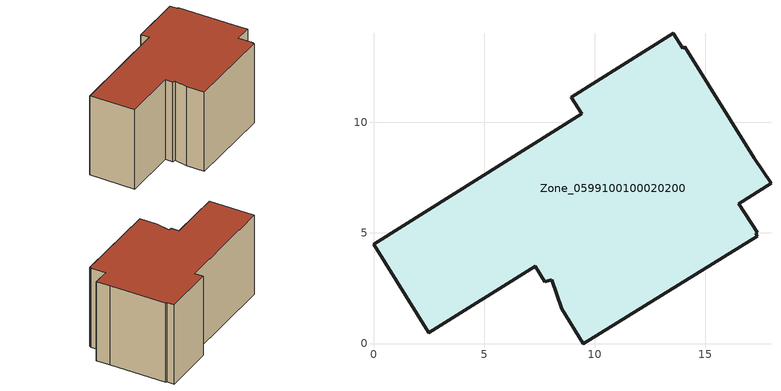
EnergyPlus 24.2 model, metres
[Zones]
Zone_0599100100020200
 floor ground (C_G): 7.31,3.5 2.5,0.49 0,4.5 9.43,10.38 8.95,11.13 13.54,14.02 13.98,13.36 14.08,13.43 17.22,8.39 17.97,7.24 16.51,6.32 17.36,5.04 17.27,4.99 17.35,4.86 9.49,0 8.51,1.58 8.05,2.89 7.75,2.79 z0
 wall outside (C_F): 2.5,0.49 7.31,3.5 7.75,2.79 8.05,2.89 8.51,1.58 9.49,0 17.35,4.86 17.27,4.99 17.36,5.04 16.51,6.32 17.97,7.24 17.22,8.39 14.08,13.43 13.98,13.36 13.54,14.02 8.95,11.13 9.43,10.38 0,4.5 2.5,0.49 z0:8.73
 roof outside (C_R): 9.43,10.38 0,4.5 2.5,0.49 7.31,3.5 7.75,2.79 8.05,2.89 8.51,1.58 9.49,0 17.35,4.86 17.27,4.99 17.36,5.04 16.51,6.32 17.97,7.24 17.22,8.39 14.08,13.43 13.98,13.36 13.54,14.02 8.95,11.13 z8.73
[BUILDING]
Pand.0599100100020200: North Axis=0; Terrain=City; Loads Convergence Tolerance Value=0.04; Temperature Convergence Tolerance Value=0.4; Solar Distribution=FullExterior; Maximum Number of Warmup Days=25; Minimum Number of Warmup Days=1
[Site:Location]
Rotterdam.The.Hague.AP_ZH_NLD Design_Conditions: Latitude=51.96; Longitude=4.45; Time Zone=1; Elevation=-4.5
[SITE:GROUNDTEMPERATURE:BUILDINGSURFACE]
18, 18, 18, 18, 18, 18, 18, 18, 18, 18, 18, 18
[MATERIAL] Thermal Absorptance=0.9; Solar Absorptance=0.7; Visible Absorptance=0.7
Name | Roughness | Thickness | Conductivity | Density | Specific Heat
G.D.2015-2018 | MediumSmooth | 0.15 | 0.0428571 | 540 | 1210
F.D.2015-2018 | Rough | 0.3 | 0.0666667 | 1920 | 840
R.D.2015-2018 | MediumRough | 0.2 | 0.0333333 | 1500 | 1000
[CONSTRUCTION]
C_G: G.D.2015-2018
C_F: F.D.2015-2018
C_R: R.D.2015-2018
[ZONE]
Zone_0599100100020200: Type=1; Multiplier=1; Ceiling Height=Autocalculate; Volume=Autocalculate; Floor Area=autocalculate; Part of Total Floor Area=Yes
[ZONEINFILTRATION:DESIGNFLOWRATE]
Infil_Zone_0599100100020200: Zone or ZoneList or Space or SpaceList=Zone_0599100100020200; Schedule=AlwaysOn; Design Flow Rate Calculation Method=Flow/Area; Flow Rate per Floor Area=0.0021; Constant Term Coefficient=1; Temperature Term Coefficient=0; Velocity Term Coefficient=0; Velocity Squared Term Coefficient=0
[HVACTEMPLATE:ZONE:IDEALLOADSAIRSYSTEM]
Zone_0599100100020200: Maximum Heating Supply Air Temperature=50; Minimum Cooling Supply Air Temperature=13; Maximum Heating Supply Air Humidity Ratio=0.0156; Minimum Cooling Supply Air Humidity Ratio=0.0077; Heating Limit=NoLimit; Cooling Limit=NoLimit; Dehumidification Control Type=ConstantSensibleHeatRatio; Cooling Sensible Heat Ratio=0.7; Dehumidification Setpoint=60; Humidification Control Type=None; Humidification Setpoint=30; Outdoor Air Method=None; Outdoor Air Flow Rate per Person=0.00944; Outdoor Air Flow Rate per Zone Floor Area=0; Outdoor Air Flow Rate per Zone=0; Demand Controlled Ventilation Type=None; Outdoor Air Economizer Type=NoEconomizer; Heat Recovery Type=None; Sensible Heat Recovery Effectiveness=0.7; Latent Heat Recovery Effectiveness=0.65
[ZONECONTROL:THERMOSTAT]
ThermostatControl_Zone_0599100100020200: Zone or ZoneList=Zone_0599100100020200; Control Type Schedule=DualSetpointControlType; Control 1=Thermostat_Zone_0599100100020200; Temperature Difference Between Cutout And Setpoint=0
[THERMOSTATSETPOINT:DUALSETPOINT]
Thermostat_Zone_0599100100020200: Heating Setpoint Temperature Schedule=HeatingSetpoint_Zone_0599100100020200; Cooling Setpoint Temperature Schedule=CoolingSetpoint_Zone_0599100100020200
[SCHEDULE:COMPACT]
HeatingSetpoint_Zone_0599100100020200: Through: 12/31, For: AllDays, Until: 24:00, 21
CoolingSetpoint_Zone_0599100100020200: Through: 12/31, For: AllDays, Until: 24:00, 24
DualSetpointControlType: Through: 12/31, For: AllDays, Until: 24:00, 4
AlwaysOn: Through: 12/31, For: AllDays, Until: 24:00, 1
